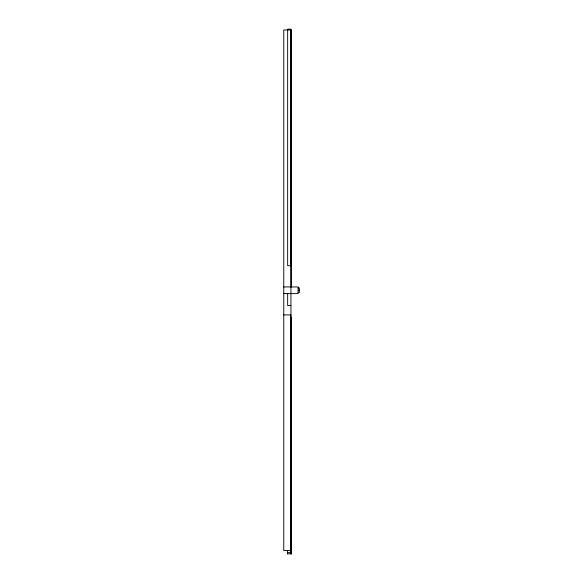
<?xml version="1.0" encoding="UTF-8"?>
<svg xmlns="http://www.w3.org/2000/svg" width="583" height="583" viewBox="0 0 583 583"><rect width="100%" height="100%" fill="white"/><g stroke="black" fill="none" stroke-linecap="round" stroke-linejoin="round"><path stroke-width="0.87" d="M290.647 30.622L291.128 30.622M290.647 58.781L291.128 58.781M290.633 59.437L291.143 59.437M290.647 60.093L291.128 60.093M290.647 88.244L291.128 88.244M290.633 88.9L291.143 88.9M290.647 89.556L291.128 89.556M290.647 117.715L291.128 117.715M290.633 118.364L291.143 118.364M290.647 119.019L291.128 119.019M290.647 147.178L291.128 147.178M290.633 147.834L291.143 147.834M290.647 148.49L291.128 148.49M290.647 176.642L291.128 176.642M290.633 177.298L291.143 177.298M290.647 177.953L291.128 177.953M290.647 206.112L291.128 206.112M290.633 206.768L291.143 206.768M290.647 207.417L291.128 207.417M290.647 235.576L291.128 235.576M290.633 236.232L291.143 236.232M290.647 236.887L291.128 236.887M290.647 265.039L291.128 265.039M283.666 286.945L298.11 286.945L298.11 293.599L283.768 293.599M298.11 287.966L299.334 287.966L299.334 292.579L298.11 292.579M298.11 290.268L299.334 290.268M290.939 305.477L287.652 305.477L287.652 293.599M283.768 314.915L290.939 314.915M290.939 318.121L291.42 318.121L291.42 553.85L287.353 553.85M290.953 318.777L291.405 318.777M290.953 346.936L291.405 346.936M290.939 347.592L291.42 347.592M290.953 348.24L291.405 348.24M290.953 376.399L291.405 376.399M290.939 377.055L291.42 377.055M290.953 377.711L291.405 377.711M290.953 405.863L291.405 405.863M290.939 406.519L291.42 406.519M290.953 407.174L291.405 407.174M290.953 435.333L291.405 435.333M290.939 435.989L291.42 435.989M290.953 436.638L291.405 436.638M290.953 464.797L291.405 464.797M290.939 465.453L291.42 465.453M290.953 466.109L291.405 466.109M290.953 494.267L291.405 494.267M290.939 494.916L291.42 494.916M290.953 495.572L291.405 495.572M290.953 523.731L291.405 523.731M290.939 524.387L291.42 524.387M290.953 525.035L291.405 525.035M290.939 550.571L283.768 550.571L283.768 29.966L291.143 29.966L291.143 286.945M287.353 552.618L290.939 552.618M290.953 553.194L291.405 553.194M291.26 318.121L291.26 553.85M291.099 318.121L291.099 553.85M290.975 29.966L291.143 265.695L287.652 265.702L287.652 29.15L290.939 29.15L290.939 553.85M291.085 318.777L291.085 346.936M291.085 348.24L291.085 376.399M291.085 377.711L291.085 405.863M291.085 407.174L291.085 435.333M291.085 436.638L291.085 464.797M291.085 466.109L291.085 494.267M291.085 495.572L291.085 523.731M291.085 525.035L291.085 553.194M290.8 29.966L290.8 265.695M290.793 314.915L290.793 550.571M290.633 29.966L290.633 265.695M287.353 550.571L287.441 553.85"/></g></svg>
